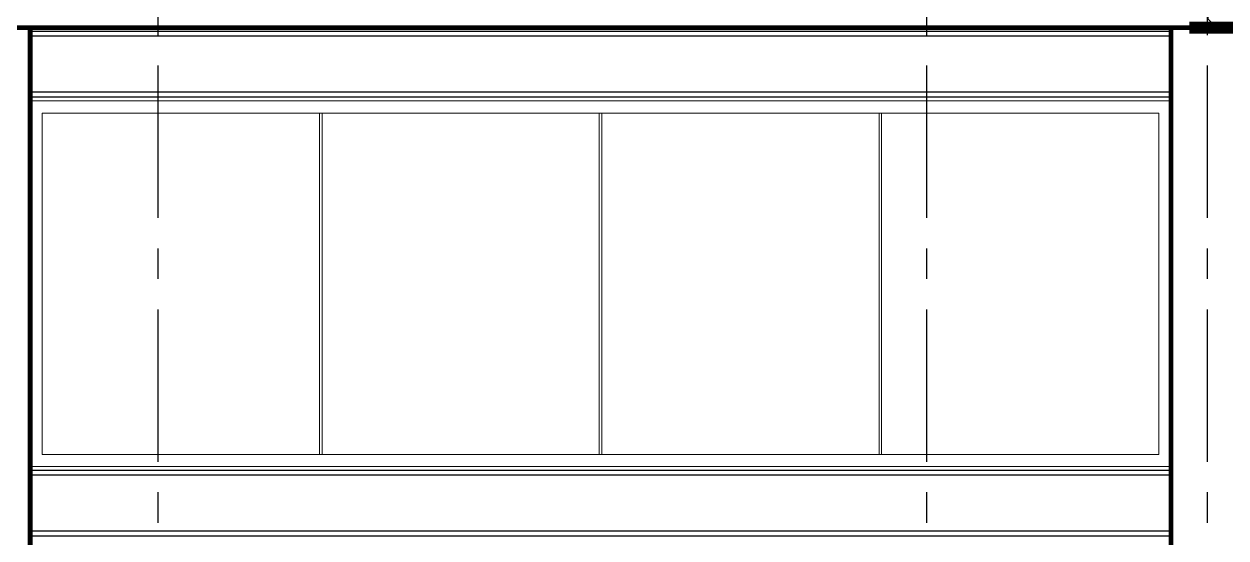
# Model space of a CAD drawing. Header units: metres. Extents: x -58 to 722, y -1100 to 345.
# Drawn here: x 26.537 to 31.461, y 106.659 to 108.767 of the extents above; entities that cross this region are included whole.
import ezdxf

# ---------------------------------------------------------------- set-up
doc = ezdxf.new("R2010")
doc.units = ezdxf.units.M
doc.header["$MEASUREMENT"] = 0
doc.linetypes.add('CENTER2', pattern=[1.125, 0.75, -0.125, 0.125, -0.125])
doc.linetypes.add('CENTERX2', pattern=[4, 2.5, -0.5, 0.5, -0.5])
doc.layers.add('FSR_ARQ_002MURO', color=150, linetype='Continuous', lineweight=30)
doc.layers.add('FSR_ARQ_013VENTANAS', color=4, linetype='Continuous', lineweight=5)
doc.layers.add('FSR_ARQ_016EJES', color=135, linetype='CENTER2')
doc.layers.add('FSR_ARQ_29PERFILES ACERO', color=143, linetype='Continuous')

msp = doc.modelspace()

# ---------------------------------------------------------------- linework, layer by layer
at = {"layer": 'FSR_ARQ_002MURO', "lineweight": 0}
for p, q in [((31.2364, 108.7515), (26.5614, 108.7515)), ((31.2364, 108.4515), (26.5614, 108.4515)), ((31.2364, 106.9515), (26.5614, 106.9515))]:
    msp.add_line(p, q, dxfattribs=at)
for points, const_width in [([(31.3114, 112.5515), (31.3114, 112.8515), (37.4614, 112.8515), (37.4614, 108.7515), (31.3114, 108.7515)], 0.05), ([(31.3114, 108.7515), (24.9614, 108.7515), (24.9614, 112.5515), (31.3114, 112.5515)], 0.02), ([(26.5614, 104.1515), (26.5614, 108.7515)], 0.02), ([(31.2364, 104.1515), (31.2364, 108.7515)], 0.02)]:
    msp.add_lwpolyline(points, dxfattribs=dict(at, const_width=const_width))
at = {"layer": 'FSR_ARQ_013VENTANAS', "lineweight": 0}
for points in [[(31.2364, 108.7515), (26.5614, 108.7515), (26.5614, 106.9515), (31.2364, 106.9515)], [(31.1864, 108.4015), (26.6114, 108.4015), (26.6114, 107.0015), (31.1864, 107.0015)]]:
    msp.add_lwpolyline(points, close=True, dxfattribs=at)
for points in [[(27.7476, 107.0015), (27.7476, 108.4015)], [(27.7576, 107.0015), (27.7576, 108.4015)], [(28.8939, 107.0015), (28.8939, 108.4015)], [(28.9039, 107.0015), (28.9039, 108.4015)], [(30.0401, 107.0015), (30.0401, 108.4015)], [(30.0501, 107.0015), (30.0501, 108.4015)]]:
    msp.add_lwpolyline(points, dxfattribs=at)
at = {"layer": 'FSR_ARQ_016EJES', "linetype": 'CENTERX2', "ltscale": 0.25}
for p, q in [((27.0864, 103.9715), (27.0864, 115.3831)), ((30.2364, 103.9715), (30.2364, 115.3831)), ((31.3864, 103.9715), (31.3864, 115.3831))]:
    msp.add_line(p, q, dxfattribs=at)
at = {"layer": 'FSR_ARQ_29PERFILES ACERO', "ltscale": 0.01}
for p, q in [((31.2364, 108.7364), (26.5614, 108.7364)), ((31.2364, 108.7165), (26.5614, 108.7165)), ((31.2364, 108.4865), (26.5614, 108.4865)), ((31.2364, 108.4666), (26.5614, 108.4666)), ((31.2364, 106.9364), (26.5614, 106.9364)), ((31.2364, 106.9165), (26.5614, 106.9165)), ((31.2364, 106.6865), (26.5614, 106.6865)), ((31.2364, 106.6666), (26.5614, 106.6666))]:
    msp.add_line(p, q, dxfattribs=at)
msp.add_lwpolyline([(31.4614, 108.7515), (31.4614, 108.7515), (31.4614, 108.7666), (31.4087, 108.7666), (31.3887, 108.7865), (31.3887, 108.9665), (31.4087, 108.9864), (31.4614, 108.9864), (31.4614, 109.0015), (31.4614, 109.0015)], dxfattribs=at)

doc.saveas('drawing.dxf')
